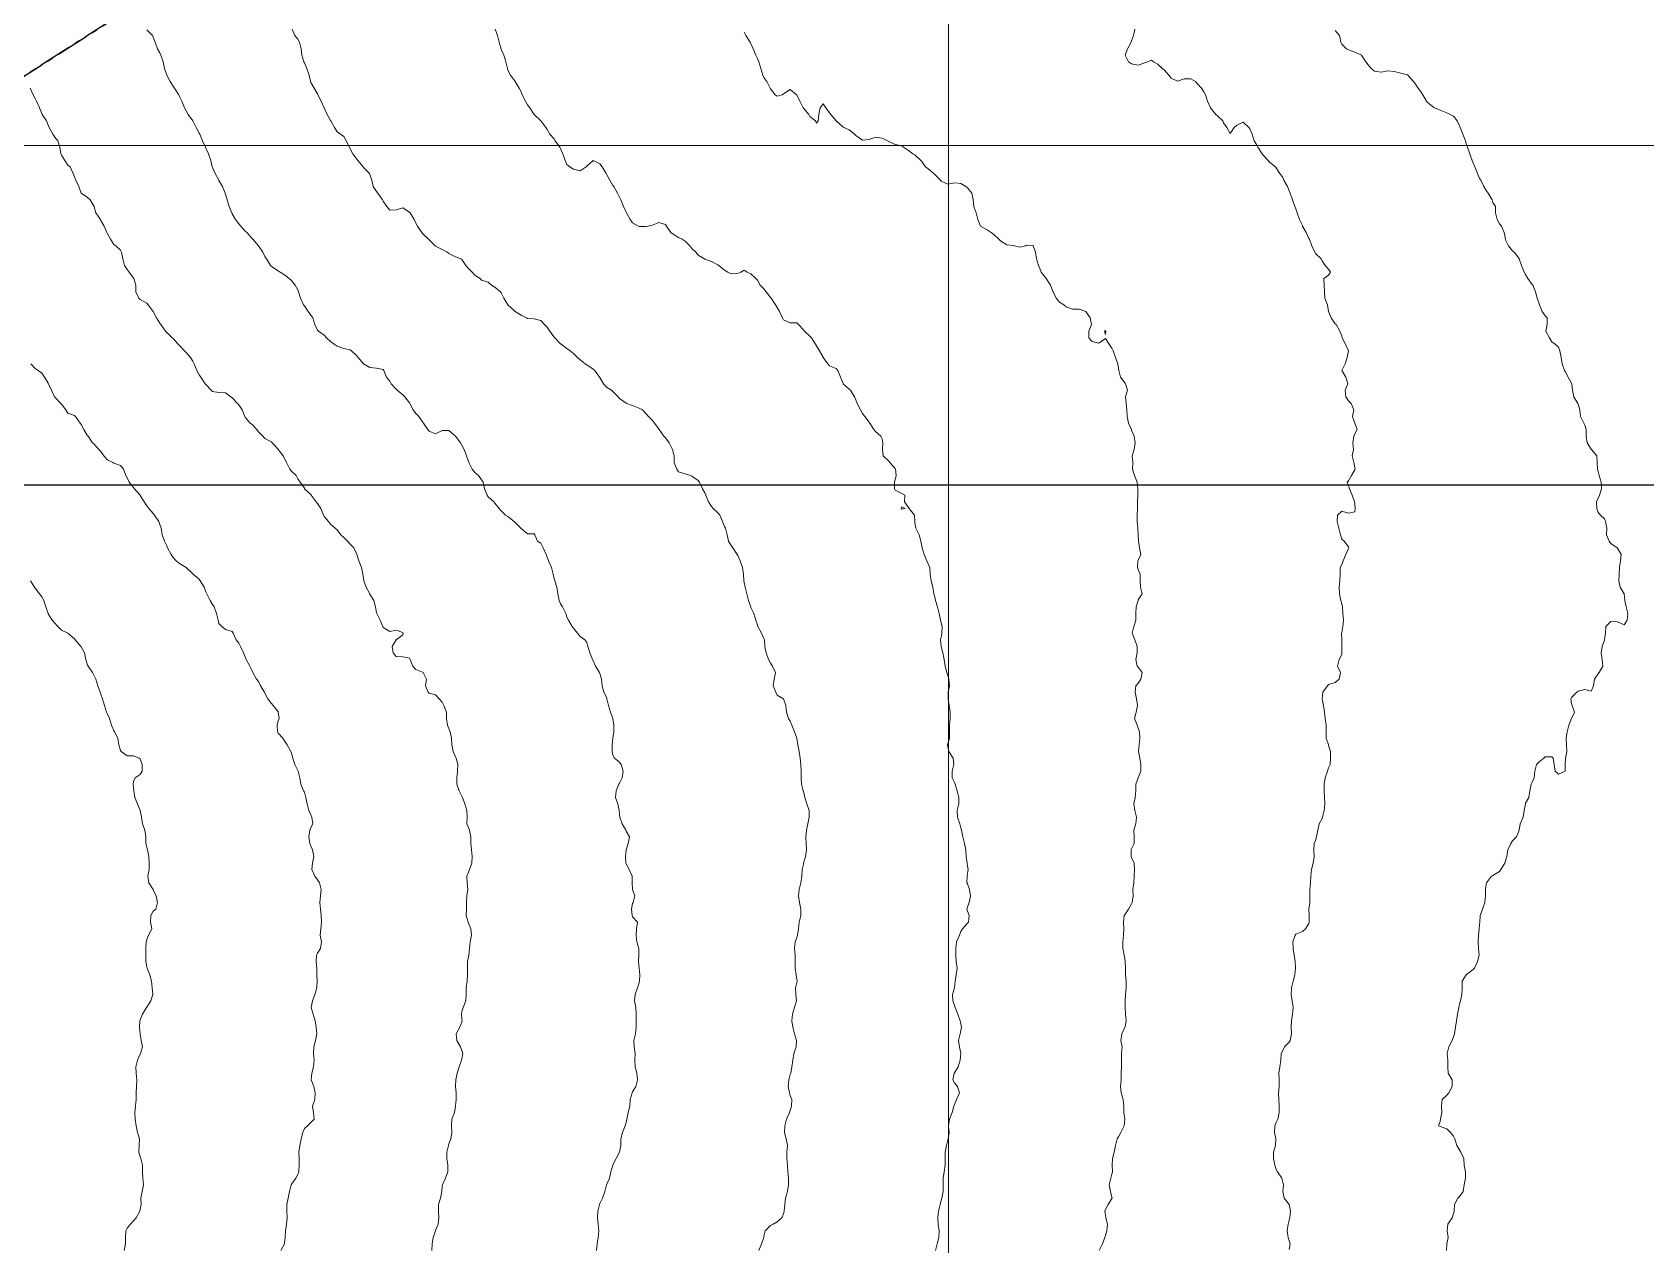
# Model space of a CAD drawing. Header units: centimetres. Extents: x 0 to 642158, y -847 to 649707.
# Drawn here: x 616897 to 617019.9, y 621403.7 to 621496 of the extents above; entities that cross this region are included whole.
import ezdxf

# ---------------------------------------------------------------- set-up
doc = ezdxf.new("R2010")
doc.units = ezdxf.units.CM
doc.header["$MEASUREMENT"] = 0
doc.linetypes.add('CENTERX2', pattern=[4, 2.5, -0.5, 0.5, -0.5])
doc.layers.add('MEV_grille', color=254, linetype='Continuous', lineweight=9)
doc.layers.add('WAL_topographie 0.5', color=253, linetype='Continuous', lineweight=20)
doc.layers.add('SPW_parcellaire cadastral', color=7, linetype='CENTERX2', lineweight=25, true_color=0xff0542)
picture_1 = doc.add_image_def('image2.png', size_in_pixel=(6614, 11023))

# ---------------------------------------------------------------- blocks, each defined once
blk = doc.blocks.new('*U114')
at = {"layer": 'MEV_grille', "transparency": 33554687}
blk.add_lwpolyline([(-1338.46, 0), (1338.46, 0)], dxfattribs=at)
blk = doc.blocks.new('*U115')
at = {"layer": 'MEV_grille', "color": 0, "linetype": 'ByBlock', "lineweight": -2, "transparency": 16777216}
blk.add_blockref('*U114', (0, -900), dxfattribs=at)
blk = doc.blocks.new('*U112')
at = {"layer": 'MEV_grille', "transparency": 33554687}
blk.add_lwpolyline([(0, 1825.48), (0, -1825.48)], dxfattribs=at)
blk = doc.blocks.new('*U113')
at = {"layer": 'MEV_grille', "color": 0, "linetype": 'ByBlock', "lineweight": -2, "transparency": 16777216}
blk.add_blockref('*U112', (1600, 0), dxfattribs=at)

msp = doc.modelspace()

# ---------------------------------------------------------------- linework, layer by layer
at = {"layer": 'SPW_parcellaire cadastral'}
for points in [[(616858.61, 621468.45), (616835.42, 621553.08), (616854.69, 621564.33), (616903.19, 621497), (616858.61, 621468.45)], [(616858.61, 621468.45), (616903.19, 621497), (616854.69, 621564.33)]]:
    msp.add_lwpolyline(points, dxfattribs=at)
at = {"layer": 'WAL_topographie 0.5'}
for points in [[(616905.75, 621496.19), (616906.2, 621495.75), (616906.25, 621495.64), (616906.39, 621495.25), (616906.56, 621494.75), (616906.75, 621494.44), (616906.83, 621494.25), (616907, 621493.75), (616907.11, 621493.25), (616907.25, 621492.81), (616907.27, 621492.75), (616907.54, 621492.25), (616907.75, 621491.91), (616907.86, 621491.75), (616908.19, 621491.25), (616908.25, 621491.12), (616908.41, 621490.75), (616908.62, 621490.25), (616908.75, 621490.03), (616908.9, 621489.75), (616909.25, 621489.25), (616909.25, 621489.25), (616909.52, 621488.75), (616909.75, 621488.31), (616909.78, 621488.25), (616910, 621487.75), (616910.22, 621487.25), (616910.25, 621487.18), (616910.46, 621486.75), (616910.62, 621486.25), (616910.74, 621485.75), (616910.75, 621485.72), (616910.95, 621485.25), (616911.24, 621484.75), (616911.25, 621484.73), (616911.51, 621484.25), (616911.73, 621483.75), (616911.75, 621483.69), (616911.88, 621483.25), (616912.02, 621482.75), (616912.22, 621482.25), (616912.25, 621482.19), (616912.5, 621481.75), (616912.75, 621481.42), (616912.91, 621481.25), (616913.25, 621480.85), (616913.37, 621480.75), (616913.75, 621480.32), (616913.82, 621480.25), (616914.25, 621479.75), (616914.25, 621479.75), (616914.59, 621479.25), (616914.75, 621478.93), (616914.86, 621478.75), (616915.17, 621478.25), (616915.25, 621478.18), (616915.75, 621477.85), (616915.91, 621477.75), (616916.25, 621477.53), (616916.6, 621477.25), (616916.75, 621477.12), (616917.04, 621476.75), (616917.25, 621476.4), (616917.31, 621476.25), (616917.47, 621475.75), (616917.69, 621475.25), (616917.75, 621475.17), (616918.05, 621474.75), (616918.25, 621474.47), (616918.39, 621474.25), (616918.55, 621473.75), (616918.75, 621473.32), (616918.83, 621473.25), (616919.25, 621472.94), (616919.43, 621472.75), (616919.75, 621472.47), (616920.02, 621472.25), (616920.25, 621472.1), (616920.75, 621471.92), (616921.25, 621471.83), (616921.35, 621471.75), (616921.75, 621471.37), (616921.84, 621471.25), (616922.25, 621470.75), (616922.25, 621470.75), (616922.75, 621470.47), (616923.25, 621470.42), (616923.75, 621470.32), (616923.81, 621470.25), (616924.01, 621469.75), (616924.25, 621469.44), (616924.36, 621469.25), (616924.75, 621468.83), (616924.83, 621468.75), (616925.25, 621468.41), (616925.4, 621468.25), (616925.75, 621467.79), (616925.78, 621467.75), (616926.05, 621467.25), (616926.25, 621466.98), (616926.46, 621466.75), (616926.75, 621466.34), (616926.83, 621466.25), (616927.16, 621465.75), (616927.25, 621465.64), (616927.75, 621465.44), (616928.25, 621465.69), (616928.75, 621465.69), (616929.25, 621465.25), (616929.25, 621465.25), (616929.63, 621464.75), (616929.75, 621464.58), (616929.93, 621464.25), (616930.11, 621463.75), (616930.25, 621463.33), (616930.28, 621463.25), (616930.52, 621462.75), (616930.75, 621462.45), (616931, 621462.25), (616931.25, 621461.94), (616931.36, 621461.75), (616931.47, 621461.25), (616931.68, 621460.75), (616931.75, 621460.63), (616932.17, 621460.25), (616932.25, 621460.14), (616932.58, 621459.75), (616932.75, 621459.58), (616933.08, 621459.25), (616933.25, 621459.13), (616933.73, 621458.75), (616933.75, 621458.73), (616934.23, 621458.25), (616934.25, 621458.22), (616934.75, 621457.81), (616935.25, 621457.82), (616935.3, 621457.75), (616935.5, 621457.25), (616935.75, 621457.1), (616935.93, 621456.75), (616936.16, 621456.25), (616936.25, 621456.03), (616936.35, 621455.75), (616936.57, 621455.25), (616936.7, 621454.75), (616936.75, 621454.5), (616936.83, 621454.25), (616936.99, 621453.75), (616937.06, 621453.25), (616937.16, 621452.75), (616937.25, 621452.49), (616937.4, 621452.25), (616937.66, 621451.75), (616937.75, 621451.48), (616937.86, 621451.25), (616938.15, 621450.75), (616938.25, 621450.64), (616938.56, 621450.25), (616938.75, 621450), (616939.11, 621449.75), (616939.25, 621449.55), (616939.35, 621449.25), (616939.48, 621448.75), (616939.69, 621448.25), (616939.75, 621448.16), (616939.93, 621447.75), (616940.23, 621447.25), (616940.25, 621447.19), (616940.39, 621446.75), (616940.42, 621446.25), (616940.55, 621445.75), (616940.75, 621445.37), (616940.79, 621445.25), (616940.9, 621444.75), (616941.07, 621444.25), (616941.25, 621443.75), (616941.25, 621443.75), (616941.31, 621443.25), (616941.32, 621442.75), (616941.25, 621442.25), (616941.25, 621442.25), (616941.18, 621441.75), (616941.19, 621441.25), (616941.25, 621440.97), (616941.37, 621440.75), (616941.75, 621440.44), (616941.88, 621440.25), (616942.03, 621439.75), (616941.95, 621439.25), (616941.75, 621438.84), (616941.7, 621438.75), (616941.49, 621438.25), (616941.44, 621437.75), (616941.63, 621437.25), (616941.72, 621436.75), (616941.75, 621436.45), (616941.78, 621436.25), (616941.95, 621435.75), (616942.22, 621435.25), (616942.25, 621435.19), (616942.51, 621434.75), (616942.41, 621434.25), (616942.25, 621433.75), (616942.25, 621433.75), (616942.21, 621433.25), (616942.24, 621432.75), (616942.25, 621432.7), (616942.49, 621432.25), (616942.72, 621431.75), (616942.72, 621431.25), (616942.75, 621430.75), (616942.75, 621430.75), (616942.92, 621430.25), (616942.8, 621429.75), (616942.75, 621429.67), (616942.67, 621429.25), (616942.71, 621428.75), (616942.75, 621428.66), (616943.12, 621428.25), (616943.05, 621427.75), (616943.01, 621427.25), (616943.07, 621426.75), (616943.22, 621426.25), (616943.22, 621425.75), (616943.19, 621425.25), (616943.25, 621424.75), (616943.25, 621424.75), (616943.29, 621424.25), (616943.27, 621423.75), (616943.25, 621423.67), (616943.13, 621423.25), (616942.93, 621422.75), (616942.89, 621422.25), (616942.99, 621421.75), (616943.03, 621421.25), (616943.01, 621420.75), (616943.01, 621420.25), (616942.96, 621419.75), (616942.84, 621419.25), (616942.86, 621418.75), (616942.93, 621418.25), (616942.91, 621417.75), (616942.93, 621417.25), (616943.07, 621416.75), (616943.13, 621416.25), (616942.99, 621415.75), (616942.75, 621415.33), (616942.71, 621415.25), (616942.57, 621414.75), (616942.54, 621414.25), (616942.42, 621413.75), (616942.3, 621413.25), (616942.25, 621413), (616942.19, 621412.75), (616941.98, 621412.25), (616941.86, 621411.75), (616941.84, 621411.25), (616941.75, 621410.75), (616941.75, 621410.75), (616941.5, 621410.25), (616941.25, 621409.78), (616941.23, 621409.75), (616941.08, 621409.25), (616940.99, 621408.75), (616940.75, 621408.25), (616940.75, 621408.25), (616940.63, 621407.75), (616940.46, 621407.25), (616940.25, 621406.83), (616940.22, 621406.75), (616940.09, 621406.25), (616940.07, 621405.75), (616940.12, 621405.25), (616940.17, 621404.75), (616940.12, 621404.25), (616940.06, 621403.75), (616940, 621403.25)], [(616916.83, 621496.25), (616917.02, 621495.75), (616917.25, 621495.49), (616917.38, 621495.25), (616917.5, 621494.75), (616917.55, 621494.25), (616917.7, 621493.75), (616917.75, 621493.68), (616917.95, 621493.25), (616918.11, 621492.75), (616918.22, 621492.25), (616918.25, 621492.19), (616918.51, 621491.75), (616918.75, 621491.31), (616918.79, 621491.25), (616919.04, 621490.75), (616919.25, 621490.25), (616919.25, 621490.25), (616919.49, 621489.75), (616919.75, 621489.28), (616919.77, 621489.25), (616920.04, 621488.75), (616920.25, 621488.43), (616920.5, 621488.25), (616920.75, 621488.07), (616920.94, 621487.75), (616921.19, 621487.25), (616921.25, 621487.13), (616921.44, 621486.75), (616921.75, 621486.34), (616921.83, 621486.25), (616922.22, 621485.75), (616922.25, 621485.72), (616922.72, 621485.25), (616922.75, 621485.18), (616922.9, 621484.75), (616922.99, 621484.25), (616923.25, 621483.88), (616923.35, 621483.75), (616923.7, 621483.25), (616923.75, 621483.15), (616924.02, 621482.75), (616924.25, 621482.47), (616924.75, 621482.48), (616925.25, 621482.64), (616925.75, 621482.32), (616925.8, 621482.25), (616926.11, 621481.75), (616926.25, 621481.47), (616926.37, 621481.25), (616926.69, 621480.75), (616926.75, 621480.69), (616927.2, 621480.25), (616927.25, 621480.19), (616927.71, 621479.75), (616927.75, 621479.72), (616928.25, 621479.47), (616928.62, 621479.25), (616928.75, 621479.16), (616929.25, 621478.91), (616929.67, 621478.75), (616929.75, 621478.71), (616930.06, 621478.25), (616930.25, 621478.02), (616930.52, 621477.75), (616930.75, 621477.48), (616931.14, 621477.25), (616931.25, 621477.14), (616931.75, 621476.97), (616931.99, 621476.75), (616932.25, 621476.61), (616932.69, 621476.25), (616932.75, 621476.17), (616932.95, 621475.75), (616933.25, 621475.25), (616933.25, 621475.25), (616933.75, 621474.79), (616933.81, 621474.75), (616934.25, 621474.46), (616934.67, 621474.25), (616934.75, 621474.2), (616935.25, 621474.18), (616935.75, 621474.05), (616936.05, 621473.75), (616936.25, 621473.54), (616936.45, 621473.25), (616936.75, 621472.82), (616936.82, 621472.75), (616937.25, 621472.28), (616937.3, 621472.25), (616937.75, 621471.92), (616937.99, 621471.75), (616938.25, 621471.55), (616938.54, 621471.25), (616938.75, 621471.07), (616939.14, 621470.75), (616939.25, 621470.68), (616939.75, 621470.36), (616939.86, 621470.25), (616940.23, 621469.75), (616940.25, 621469.71), (616940.52, 621469.25), (616940.75, 621468.99), (616941.14, 621468.75), (616941.25, 621468.66), (616941.66, 621468.25), (616941.75, 621468.12), (616942.25, 621467.77), (616942.3, 621467.75), (616942.75, 621467.59), (616943.25, 621467.39), (616943.49, 621467.25), (616943.75, 621466.98), (616943.96, 621466.75), (616944.25, 621466.45), (616944.41, 621466.25), (616944.75, 621465.8), (616944.78, 621465.75), (616945.13, 621465.25), (616945.25, 621465.13), (616945.53, 621464.75), (616945.75, 621464.3), (616945.78, 621464.25), (616945.91, 621463.75), (616945.91, 621463.25), (616946.11, 621462.75), (616946.25, 621462.55), (616946.75, 621462.38), (616947.15, 621462.25), (616947.25, 621462.22), (616947.75, 621461.88), (616947.84, 621461.75), (616948.08, 621461.25), (616948.25, 621460.95), (616948.33, 621460.75), (616948.53, 621460.25), (616948.75, 621459.9), (616948.87, 621459.75), (616949.25, 621459.41), (616949.38, 621459.25), (616949.6, 621458.75), (616949.75, 621458.38), (616949.81, 621458.25), (616949.94, 621457.75), (616950.04, 621457.25), (616950.25, 621456.92), (616950.38, 621456.75), (616950.71, 621456.25), (616950.75, 621456.17), (616950.93, 621455.75), (616951.11, 621455.25), (616951.19, 621454.75), (616951.22, 621454.25), (616951.25, 621454.11), (616951.31, 621453.75), (616951.44, 621453.25), (616951.56, 621452.75), (616951.74, 621452.25), (616951.75, 621452.21), (616951.97, 621451.75), (616952.14, 621451.25), (616952.25, 621450.88), (616952.28, 621450.75), (616952.57, 621450.25), (616952.75, 621449.86), (616952.79, 621449.75), (616952.81, 621449.25), (616952.92, 621448.75), (616953.1, 621448.25), (616953.25, 621447.97), (616953.39, 621447.75), (616953.64, 621447.25), (616953.52, 621446.75), (616953.44, 621446.25), (616953.65, 621445.75), (616953.75, 621445.54), (616954.25, 621445.25), (616954.25, 621445.25), (616954.41, 621444.75), (616954.47, 621444.25), (616954.62, 621443.75), (616954.75, 621443.56), (616954.88, 621443.25), (616955.08, 621442.75), (616955.25, 621442.25), (616955.25, 621442.25), (616955.34, 621441.75), (616955.42, 621441.25), (616955.5, 621440.75), (616955.55, 621440.25), (616955.58, 621439.75), (616955.59, 621439.25), (616955.62, 621438.75), (616955.74, 621438.25), (616955.75, 621438.22), (616955.87, 621437.75), (616956.02, 621437.25), (616956.19, 621436.75), (616956.19, 621436.25), (616956.1, 621435.75), (616956, 621435.25), (616955.95, 621434.75), (616955.97, 621434.25), (616955.99, 621433.75), (616955.91, 621433.25), (616955.77, 621432.75), (616955.75, 621432.67), (616955.67, 621432.25), (616955.63, 621431.75), (616955.56, 621431.25), (616955.43, 621430.75), (616955.39, 621430.25), (616955.46, 621429.75), (616955.56, 621429.25), (616955.55, 621428.75), (616955.43, 621428.25), (616955.39, 621427.75), (616955.31, 621427.25), (616955.25, 621427.09), (616955.12, 621426.75), (616955.07, 621426.25), (616955.12, 621425.75), (616955.12, 621425.25), (616955.12, 621424.75), (616955.21, 621424.25), (616955.25, 621423.92), (616955.27, 621423.75), (616955.25, 621423.66), (616955.16, 621423.25), (616955.17, 621422.75), (616955.23, 621422.25), (616955.08, 621421.75), (616954.92, 621421.25), (616954.88, 621420.75), (616954.95, 621420.25), (616955.07, 621419.75), (616955.23, 621419.25), (616955.19, 621418.75), (616955.03, 621418.25), (616954.95, 621417.75), (616954.87, 621417.25), (616954.79, 621416.75), (616954.75, 621416.66), (616954.65, 621416.25), (616954.59, 621415.75), (616954.7, 621415.25), (616954.75, 621415.06), (616954.86, 621414.75), (616954.85, 621414.25), (616954.75, 621413.92), (616954.69, 621413.75), (616954.46, 621413.25), (616954.35, 621412.75), (616954.32, 621412.25), (616954.44, 621411.75), (616954.53, 621411.25), (616954.5, 621410.75), (616954.49, 621410.25), (616954.53, 621409.75), (616954.58, 621409.25), (616954.61, 621408.75), (616954.62, 621408.25), (616954.54, 621407.75), (616954.39, 621407.25), (616954.33, 621406.75), (616954.28, 621406.25), (616954.25, 621406.04), (616954.12, 621405.75), (616953.75, 621405.43), (616953.45, 621405.25), (616953.25, 621405.16), (616952.84, 621404.75), (616952.75, 621404.35), (616952.74, 621404.25), (616952.56, 621403.75), (616952.36, 621403.25)], [(616932.29, 621496.25), (616932.47, 621495.75), (616932.58, 621495.25), (616932.73, 621494.75), (616932.75, 621494.7), (616932.95, 621494.25), (616933.09, 621493.75), (616933.21, 621493.25), (616933.25, 621493.12), (616933.46, 621492.75), (616933.75, 621492.33), (616933.8, 621492.25), (616934.11, 621491.75), (616934.25, 621491.46), (616934.33, 621491.25), (616934.58, 621490.75), (616934.75, 621490.49), (616934.93, 621490.25), (616935.25, 621489.75), (616935.25, 621489.75), (616935.75, 621489.25), (616935.75, 621489.25), (616936.14, 621488.75), (616936.25, 621488.6), (616936.45, 621488.25), (616936.75, 621487.91), (616936.85, 621487.75), (616937.21, 621487.25), (616937.25, 621487.16), (616937.43, 621486.75), (616937.61, 621486.25), (616937.75, 621485.94), (616937.98, 621485.75), (616938.25, 621485.58), (616938.75, 621485.45), (616939.2, 621485.75), (616939.25, 621485.82), (616939.75, 621486.23), (616940.25, 621485.99), (616940.42, 621485.75), (616940.73, 621485.25), (616940.75, 621485.21), (616941.01, 621484.75), (616941.25, 621484.35), (616941.32, 621484.25), (616941.59, 621483.75), (616941.75, 621483.44), (616941.84, 621483.25), (616942.05, 621482.75), (616942.25, 621482.3), (616942.28, 621482.25), (616942.56, 621481.75), (616942.75, 621481.49), (616943.2, 621481.25), (616943.25, 621481.22), (616943.75, 621481.21), (616943.92, 621481.25), (616944.25, 621481.33), (616944.75, 621481.52), (616945.25, 621481.36), (616945.32, 621481.25), (616945.66, 621480.75), (616945.75, 621480.68), (616946.25, 621480.37), (616946.53, 621480.25), (616946.75, 621480.1), (616947.1, 621479.75), (616947.25, 621479.55), (616947.57, 621479.25), (616947.75, 621479.04), (616948.21, 621478.75), (616948.25, 621478.73), (616948.75, 621478.56), (616949.25, 621478.31), (616949.32, 621478.25), (616949.75, 621477.9), (616950.01, 621477.75), (616950.25, 621477.62), (616950.75, 621477.63), (616951, 621477.75), (616951.25, 621477.88), (616951.46, 621477.75), (616951.75, 621477.62), (616952.13, 621477.25), (616952.25, 621477.12), (616952.47, 621476.75), (616952.75, 621476.46), (616952.93, 621476.25), (616953.25, 621475.82), (616953.3, 621475.75), (616953.64, 621475.25), (616953.75, 621475.06), (616953.93, 621474.75), (616954.17, 621474.25), (616954.25, 621474.11), (616954.75, 621473.89), (616955.25, 621473.88), (616955.38, 621473.75), (616955.75, 621473.36), (616955.84, 621473.25), (616956.25, 621472.86), (616956.38, 621472.75), (616956.68, 621472.25), (616956.75, 621472.13), (616956.97, 621471.75), (616957.25, 621471.28), (616957.27, 621471.25), (616957.62, 621470.75), (616957.75, 621470.62), (616958.25, 621470.4), (616958.38, 621470.25), (616958.57, 621469.75), (616958.75, 621469.33), (616958.78, 621469.25), (616959.25, 621468.84), (616959.35, 621468.75), (616959.64, 621468.25), (616959.75, 621468.02), (616959.85, 621467.75), (616960.11, 621467.25), (616960.25, 621466.99), (616960.44, 621466.75), (616960.75, 621466.31), (616960.81, 621466.25), (616961.12, 621465.75), (616961.25, 621465.6), (616961.66, 621465.25), (616961.75, 621465.04), (616961.81, 621464.75), (616961.77, 621464.25), (616961.84, 621463.75), (616962.25, 621463.34), (616962.34, 621463.25), (616962.75, 621462.78), (616962.77, 621462.75), (616962.83, 621462.25), (616962.75, 621461.94), (616962.68, 621461.75), (616962.69, 621461.25), (616962.75, 621461.15), (616963.25, 621460.89), (616963.47, 621460.75), (616963.44, 621460.25), (616963.75, 621459.83), (616963.8, 621459.75), (616964.21, 621459.25), (616964.23, 621458.75), (616964.25, 621458.65), (616964.32, 621458.25), (616964.57, 621457.75), (616964.7, 621457.25), (616964.75, 621457), (616964.8, 621456.75), (616964.94, 621456.25), (616965.15, 621455.75), (616965.25, 621455.53), (616965.37, 621455.25), (616965.4, 621454.75), (616965.47, 621454.25), (616965.62, 621453.75), (616965.69, 621453.25), (616965.75, 621453), (616965.8, 621452.75), (616965.97, 621452.25), (616966.08, 621451.75), (616966.19, 621451.25), (616966.25, 621451.04), (616966.32, 621450.75), (616966.3, 621450.25), (616966.25, 621449.96), (616966.19, 621449.75), (616966.25, 621449.25), (616966.25, 621449.25), (616966.38, 621448.75), (616966.46, 621448.25), (616966.54, 621447.75), (616966.68, 621447.25), (616966.75, 621447.04), (616966.82, 621446.75), (616966.87, 621446.25), (616966.78, 621445.75), (616966.78, 621445.25), (616966.85, 621444.75), (616966.92, 621444.25), (616966.94, 621443.75), (616966.87, 621443.25), (616966.89, 621442.75), (616966.88, 621442.25), (616966.75, 621441.84), (616966.72, 621441.75), (616966.75, 621441.62), (616966.83, 621441.25), (616967.15, 621440.75), (616967.22, 621440.25), (616967.08, 621439.75), (616967.09, 621439.25), (616967.25, 621438.89), (616967.3, 621438.75), (616967.47, 621438.25), (616967.6, 621437.75), (616967.59, 621437.25), (616967.47, 621436.75), (616967.48, 621436.25), (616967.67, 621435.75), (616967.75, 621435.44), (616967.8, 621435.25), (616967.89, 621434.75), (616968.03, 621434.25), (616968.11, 621433.75), (616968.14, 621433.25), (616968.22, 621432.75), (616968.25, 621432.55), (616968.31, 621432.25), (616968.25, 621431.95), (616968.22, 621431.75), (616968.21, 621431.25), (616968.25, 621431.16), (616968.4, 621430.75), (616968.49, 621430.25), (616968.37, 621429.75), (616968.25, 621429.42), (616968.2, 621429.25), (616968.25, 621429.08), (616968.38, 621428.75), (616968.33, 621428.25), (616968.25, 621428.18), (616967.88, 621427.75), (616967.75, 621427.53), (616967.64, 621427.25), (616967.41, 621426.75), (616967.37, 621426.25), (616967.37, 621425.75), (616967.39, 621425.25), (616967.45, 621424.75), (616967.38, 621424.25), (616967.3, 621423.75), (616967.25, 621423.25), (616967.25, 621423.25), (616967.1, 621422.75), (616967.12, 621422.25), (616967.25, 621421.9), (616967.31, 621421.75), (616967.52, 621421.25), (616967.7, 621420.75), (616967.75, 621420.5), (616967.79, 621420.25), (616967.75, 621420), (616967.68, 621419.75), (616967.56, 621419.25), (616967.65, 621418.75), (616967.73, 621418.25), (616967.68, 621417.75), (616967.53, 621417.25), (616967.25, 621416.78), (616967.23, 621416.75), (616967.13, 621416.25), (616967.25, 621416.03), (616967.49, 621415.75), (616967.63, 621415.25), (616967.4, 621414.75), (616967.25, 621414.36), (616967.22, 621414.25), (616967.09, 621413.75), (616966.87, 621413.25), (616966.8, 621412.75), (616966.85, 621412.25), (616966.77, 621411.75), (616966.75, 621411.65), (616966.64, 621411.25), (616966.56, 621410.75), (616966.56, 621410.25), (616966.55, 621409.75), (616966.48, 621409.25), (616966.39, 621408.75), (616966.39, 621408.25), (616966.39, 621407.75), (616966.3, 621407.25), (616966.25, 621407.08), (616966.17, 621406.75), (616966.05, 621406.25), (616965.99, 621405.75), (616966.02, 621405.25), (616966.1, 621404.75), (616966.07, 621404.25), (616965.94, 621403.75), (616965.82, 621403.25)], [(616951.25, 621496.01), (616951.38, 621495.75), (616951.69, 621495.25), (616951.75, 621495.16), (616951.93, 621494.75), (616952.14, 621494.25), (616952.25, 621494), (616952.36, 621493.75), (616952.5, 621493.25), (616952.66, 621492.75), (616952.75, 621492.55), (616952.97, 621492.25), (616953.23, 621491.75), (616953.25, 621491.7), (616953.61, 621491.25), (616953.75, 621491.13), (616954.14, 621491.25), (616954.25, 621491.31), (616954.75, 621491.64), (616955.22, 621491.25), (616955.25, 621491.23), (616955.49, 621490.75), (616955.73, 621490.25), (616955.75, 621490.22), (616956.17, 621489.75), (616956.25, 621489.59), (616956.67, 621489.25), (616956.75, 621489.08), (616956.89, 621489.25), (616956.92, 621489.75), (616957.04, 621490.25), (616957.25, 621490.56), (616957.46, 621490.25), (616957.75, 621489.86), (616957.83, 621489.75), (616958.25, 621489.25), (616958.25, 621489.25), (616958.75, 621488.8), (616958.83, 621488.75), (616959.25, 621488.57), (616959.65, 621488.25), (616959.75, 621488.15), (616960.25, 621487.78), (616960.75, 621487.83), (616961.25, 621488.01), (616961.75, 621487.94), (616962.17, 621487.75), (616962.25, 621487.7), (616962.75, 621487.47), (616963.25, 621487.36), (616963.37, 621487.25), (616963.75, 621487), (616964.09, 621486.75), (616964.25, 621486.66), (616964.69, 621486.25), (616964.75, 621486.18), (616965.06, 621485.75), (616965.25, 621485.61), (616965.68, 621485.25), (616965.75, 621485.18), (616966.19, 621484.75), (616966.25, 621484.67), (616966.75, 621484.45), (616967.25, 621484.54), (616967.75, 621484.48), (616968.13, 621484.25), (616968.25, 621484.17), (616968.57, 621483.75), (616968.68, 621483.25), (616968.74, 621482.75), (616968.75, 621482.67), (616968.9, 621482.25), (616969.03, 621481.75), (616969.25, 621481.25), (616969.25, 621481.25), (616969.75, 621480.95), (616970.05, 621480.75), (616970.25, 621480.6), (616970.64, 621480.25), (616970.75, 621480.12), (616971.25, 621479.82), (616971.75, 621479.78), (616971.83, 621479.75), (616972.25, 621479.65), (616972.67, 621479.75), (616972.75, 621479.79), (616973.25, 621479.77), (616973.26, 621479.75), (616973.43, 621479.25), (616973.51, 621478.75), (616973.65, 621478.25), (616973.75, 621478.03), (616973.87, 621477.75), (616974.25, 621477.25), (616974.25, 621477.25), (616974.58, 621476.75), (616974.75, 621476.28), (616974.76, 621476.25), (616975.01, 621475.75), (616975.25, 621475.45), (616975.58, 621475.25), (616975.75, 621475.11), (616976.25, 621474.92), (616976.75, 621474.93), (616977.25, 621474.75), (616977.25, 621474.75), (616977.6, 621474.25), (616977.7, 621473.75), (616977.5, 621473.25), (616977.48, 621472.75), (616977.75, 621472.46), (616978.25, 621472.34), (616978.75, 621472.7), (616979.03, 621472.25), (616979.25, 621471.96), (616979.33, 621471.75), (616979.52, 621471.25), (616979.7, 621470.75), (616979.75, 621470.42), (616979.77, 621470.25), (616979.89, 621469.75), (616980.25, 621469.28), (616980.28, 621469.25), (616980.44, 621468.75), (616980.28, 621468.25), (616980.32, 621467.75), (616980.38, 621467.25), (616980.42, 621466.75), (616980.52, 621466.25), (616980.73, 621465.75), (616980.75, 621465.7), (616980.93, 621465.25), (616981.02, 621464.75), (616980.93, 621464.25), (616980.78, 621463.75), (616980.83, 621463.25), (616980.82, 621462.75), (616980.96, 621462.25), (616981.16, 621461.75), (616981.22, 621461.25), (616981.22, 621460.75), (616981.2, 621460.25), (616981.2, 621459.75), (616981.17, 621459.25), (616981.16, 621458.75), (616981.22, 621458.25), (616981.25, 621457.75), (616981.25, 621457.75), (616981.27, 621457.25), (616981.35, 621456.75), (616981.46, 621456.25), (616981.25, 621455.8), (616981.23, 621455.75), (616981.2, 621455.25), (616981.25, 621455.11), (616981.39, 621454.75), (616981.39, 621454.25), (616981.43, 621453.75), (616981.54, 621453.25), (616981.25, 621452.79), (616981.24, 621452.75), (616981.09, 621452.25), (616981.08, 621451.75), (616981.08, 621451.25), (616980.92, 621450.75), (616980.8, 621450.25), (616980.98, 621449.75), (616981.16, 621449.25), (616981.16, 621448.75), (616981.06, 621448.25), (616981.16, 621447.75), (616981.25, 621447.67), (616981.55, 621447.25), (616981.44, 621446.75), (616981.25, 621446.46), (616981.08, 621446.25), (616981.01, 621445.75), (616981.12, 621445.25), (616981.19, 621444.75), (616981.09, 621444.25), (616980.96, 621443.75), (616981.17, 621443.25), (616981.25, 621443.03), (616981.35, 621442.75), (616981.37, 621442.25), (616981.32, 621441.75), (616981.27, 621441.25), (616981.36, 621440.75), (616981.46, 621440.25), (616981.44, 621439.75), (616981.25, 621439.25), (616981.25, 621439.25), (616981.08, 621438.75), (616981.06, 621438.25), (616981.01, 621437.75), (616980.92, 621437.25), (616980.99, 621436.75), (616981.11, 621436.25), (616981.08, 621435.75), (616980.92, 621435.25), (616980.93, 621434.75), (616980.93, 621434.25), (616980.75, 621433.84), (616980.7, 621433.75), (616980.72, 621433.25), (616980.75, 621433.18), (616980.93, 621432.75), (616980.97, 621432.25), (616980.95, 621431.75), (616980.91, 621431.25), (616980.84, 621430.75), (616980.86, 621430.25), (616980.8, 621429.75), (616980.75, 621429.64), (616980.51, 621429.25), (616980.25, 621428.87), (616980.19, 621428.75), (616980.12, 621428.25), (616980.16, 621427.75), (616980.14, 621427.25), (616980.07, 621426.75), (616980.07, 621426.25), (616980.17, 621425.75), (616980.25, 621425.3), (616980.26, 621425.25), (616980.28, 621424.75), (616980.28, 621424.25), (616980.33, 621423.75), (616980.34, 621423.25), (616980.28, 621422.75), (616980.25, 621422.25), (616980.25, 621421.75), (616980.27, 621421.25), (616980.32, 621420.75), (616980.25, 621420.32), (616980.24, 621420.25), (616980.01, 621419.75), (616979.92, 621419.25), (616980.03, 621418.75), (616979.98, 621418.25), (616979.97, 621417.75), (616979.98, 621417.25), (616979.96, 621416.75), (616979.95, 621416.25), (616979.89, 621415.75), (616979.94, 621415.25), (616980.1, 621414.75), (616980.16, 621414.25), (616980.16, 621413.75), (616980.23, 621413.25), (616980.19, 621412.75), (616979.93, 621412.25), (616979.75, 621411.92), (616979.64, 621411.75), (616979.51, 621411.25), (616979.42, 621410.75), (616979.3, 621410.25), (616979.26, 621409.75), (616979.28, 621409.25), (616979.25, 621409.06), (616979.17, 621408.75), (616979.04, 621408.25), (616979.13, 621407.75), (616979.25, 621407.31), (616979.26, 621407.25), (616979.25, 621407.21), (616978.97, 621406.75), (616978.75, 621406.38), (616978.71, 621406.25), (616978.75, 621405.95), (616978.79, 621405.75), (616978.9, 621405.25), (616978.87, 621404.75), (616978.75, 621404.4), (616978.7, 621404.25), (616978.52, 621403.75), (616978.28, 621403.25)], [(616980.99, 621496.25), (616980.88, 621495.75), (616980.75, 621495.36), (616980.7, 621495.25), (616980.43, 621494.75), (616980.25, 621494.25), (616980.52, 621493.75), (616980.75, 621493.6), (616981.25, 621493.5), (616981.75, 621493.68), (616981.95, 621493.75), (616982.25, 621493.89), (616982.42, 621493.75), (616982.75, 621493.57), (616983.08, 621493.25), (616983.25, 621493.11), (616983.58, 621492.75), (616983.75, 621492.52), (616984.25, 621492.29), (616984.75, 621492.45), (616985.25, 621492.46), (616985.6, 621492.25), (616985.75, 621492.11), (616986.06, 621491.75), (616986.25, 621491.46), (616986.37, 621491.25), (616986.53, 621490.75), (616986.75, 621490.25), (616986.75, 621490.25), (616987.17, 621489.75), (616987.25, 621489.66), (616987.69, 621489.25), (616987.75, 621489.12), (616988, 621488.75), (616988.25, 621488.3), (616988.55, 621488.75), (616988.75, 621488.93), (616989.25, 621489.15), (616989.67, 621488.75), (616989.75, 621488.64), (616989.92, 621488.25), (616990.08, 621487.75), (616990.25, 621487.47), (616990.36, 621487.25), (616990.68, 621486.75), (616990.75, 621486.67), (616991.15, 621486.25), (616991.25, 621486.11), (616991.71, 621485.75), (616991.75, 621485.68), (616992.03, 621485.25), (616992.25, 621484.94), (616992.35, 621484.75), (616992.62, 621484.25), (616992.75, 621483.92), (616992.81, 621483.75), (616992.99, 621483.25), (616993.18, 621482.75), (616993.25, 621482.56), (616993.35, 621482.25), (616993.53, 621481.75), (616993.75, 621481.28), (616993.76, 621481.25), (616994.05, 621480.75), (616994.25, 621480.31), (616994.28, 621480.25), (616994.47, 621479.75), (616994.69, 621479.25), (616994.75, 621479.17), (616995.17, 621478.75), (616995.25, 621478.61), (616995.48, 621478.25), (616995.75, 621477.98), (616995.89, 621477.75), (616995.75, 621477.5), (616995.39, 621477.25), (616995.42, 621476.75), (616995.44, 621476.25), (616995.46, 621475.75), (616995.66, 621475.25), (616995.75, 621474.75), (616995.75, 621474.75), (616995.93, 621474.25), (616996.25, 621473.81), (616996.32, 621473.75), (616996.61, 621473.25), (616996.75, 621472.88), (616996.78, 621472.75), (616997.03, 621472.25), (616997.25, 621471.75), (616997.25, 621471.75), (616997.25, 621471.75), (616997.15, 621471.25), (616997, 621470.75), (616996.75, 621470.25), (616997.07, 621469.75), (616997.21, 621469.25), (616997.02, 621468.75), (616997.05, 621468.25), (616997.25, 621467.95), (616997.47, 621467.75), (616997.66, 621467.25), (616997.57, 621466.75), (616997.75, 621466.25), (616997.75, 621466.25), (616997.92, 621465.75), (616997.75, 621465.44), (616997.66, 621465.25), (616997.58, 621464.75), (616997.65, 621464.25), (616997.53, 621463.75), (616997.66, 621463.25), (616997.75, 621462.88), (616997.77, 621462.75), (616997.75, 621462.7), (616997.5, 621462.25), (616997.25, 621461.84), (616997.17, 621461.75), (616997.25, 621461.5), (616997.33, 621461.25), (616997.54, 621460.75), (616997.72, 621460.25), (616997.75, 621460.12), (616997.78, 621459.75), (616997.75, 621459.5), (616997.25, 621459.39), (616996.75, 621459.54), (616996.43, 621459.25), (616996.39, 621458.75), (616996.53, 621458.25), (616996.66, 621457.75), (616996.75, 621457.42), (616996.92, 621457.25), (616997.25, 621456.82), (616997.28, 621456.75), (616997.25, 621456.69), (616997.07, 621456.25), (616996.85, 621455.75), (616996.75, 621455.47), (616996.63, 621455.25), (616996.62, 621454.75), (616996.6, 621454.25), (616996.55, 621453.75), (616996.57, 621453.25), (616996.68, 621452.75), (616996.75, 621452.5), (616996.8, 621452.25), (616996.83, 621451.75), (616996.87, 621451.25), (616996.83, 621450.75), (616996.75, 621450.31), (616996.73, 621450.25), (616996.75, 621449.75), (616996.75, 621449.75), (616996.75, 621449.25), (616996.76, 621448.75), (616996.75, 621448.62), (616996.56, 621448.25), (616996.43, 621447.75), (616996.65, 621447.25), (616996.54, 621446.75), (616996.25, 621446.51), (616995.75, 621446.35), (616995.67, 621446.25), (616995.3, 621445.75), (616995.25, 621445.25), (616995.37, 621444.75), (616995.43, 621444.25), (616995.48, 621443.75), (616995.56, 621443.25), (616995.55, 621442.75), (616995.56, 621442.25), (616995.74, 621441.75), (616995.75, 621441.7), (616995.89, 621441.25), (616995.89, 621440.75), (616995.86, 621440.25), (616995.75, 621440.01), (616995.67, 621439.75), (616995.49, 621439.25), (616995.4, 621438.75), (616995.4, 621438.25), (616995.44, 621437.75), (616995.45, 621437.25), (616995.41, 621436.75), (616995.29, 621436.25), (616995.25, 621436.14), (616995.04, 621435.75), (616994.92, 621435.25), (616994.83, 621434.75), (616994.75, 621434.47), (616994.66, 621434.25), (616994.61, 621433.75), (616994.65, 621433.25), (616994.56, 621432.75), (616994.45, 621432.25), (616994.4, 621431.75), (616994.36, 621431.25), (616994.31, 621430.75), (616994.33, 621430.25), (616994.31, 621429.75), (616994.25, 621429.25), (616994.26, 621428.75), (616994.27, 621428.25), (616994.25, 621428.16), (616993.99, 621427.75), (616993.75, 621427.55), (616993.25, 621427.33), (616993.2, 621427.25), (616993.03, 621426.75), (616993.05, 621426.25), (616993.13, 621425.75), (616993.2, 621425.25), (616993.22, 621424.75), (616993.17, 621424.25), (616993.04, 621423.75), (616992.91, 621423.25), (616992.89, 621422.75), (616992.96, 621422.25), (616993.04, 621421.75), (616993.01, 621421.25), (616992.91, 621420.75), (616992.9, 621420.25), (616992.93, 621419.75), (616992.81, 621419.25), (616992.75, 621419.12), (616992.38, 621418.75), (616992.25, 621418.47), (616992.14, 621418.25), (616992.11, 621417.75), (616992.03, 621417.25), (616991.95, 621416.75), (616991.99, 621416.25), (616991.99, 621415.75), (616991.94, 621415.25), (616991.95, 621414.75), (616991.99, 621414.25), (616991.99, 621413.75), (616991.88, 621413.25), (616991.75, 621412.99), (616991.66, 621412.75), (616991.62, 621412.25), (616991.72, 621411.75), (616991.7, 621411.25), (616991.56, 621410.75), (616991.54, 621410.25), (616991.65, 621409.75), (616991.75, 621409.43), (616991.85, 621409.25), (616992.18, 621408.75), (616992.25, 621408.46), (616992.31, 621408.25), (616992.25, 621407.75), (616992.37, 621407.25), (616992.75, 621406.75), (616992.75, 621406.75), (616992.85, 621406.25), (616992.8, 621405.75), (616992.75, 621405.56), (616992.68, 621405.25), (616992.6, 621404.75), (616992.68, 621404.25), (616992.75, 621404), (616992.82, 621403.75), (616992.75, 621403.32)], [(616996.25, 621496.13), (616996.57, 621495.75), (616996.68, 621495.25), (616996.75, 621495.1), (616997.1, 621494.75), (616997.25, 621494.66), (616997.75, 621494.49), (616998.25, 621494.26), (616998.26, 621494.25), (616998.59, 621493.75), (616998.75, 621493.52), (616998.98, 621493.25), (616999.25, 621493.04), (616999.75, 621492.97), (617000.25, 621493.07), (617000.75, 621493.02), (617001.25, 621492.88), (617001.75, 621492.76), (617001.77, 621492.75), (617002.21, 621492.25), (617002.25, 621492.2), (617002.57, 621491.75), (617002.75, 621491.52), (617002.92, 621491.25), (617003.21, 621490.75), (617003.25, 621490.69), (617003.75, 621490.28), (617003.81, 621490.25), (617004.25, 621490.07), (617004.75, 621489.88), (617005, 621489.75), (617005.25, 621489.62), (617005.54, 621489.25), (617005.75, 621488.82), (617005.77, 621488.75), (617005.97, 621488.25), (617006.16, 621487.75), (617006.25, 621487.47), (617006.32, 621487.25), (617006.5, 621486.75), (617006.68, 621486.25), (617006.75, 621486.07), (617006.88, 621485.75), (617007.09, 621485.25), (617007.25, 621484.88), (617007.33, 621484.75), (617007.57, 621484.25), (617007.75, 621483.96), (617007.91, 621483.75), (617008.19, 621483.25), (617008.25, 621483.05), (617008.45, 621482.75), (617008.46, 621482.25), (617008.58, 621481.75), (617008.75, 621481.42), (617008.92, 621481.25), (617009.11, 621480.75), (617009.21, 621480.25), (617009.25, 621480.14), (617009.45, 621479.75), (617009.75, 621479.37), (617009.87, 621479.25), (617010.25, 621478.78), (617010.26, 621478.75), (617010.43, 621478.25), (617010.65, 621477.75), (617010.75, 621477.56), (617010.92, 621477.25), (617011.25, 621476.81), (617011.29, 621476.75), (617011.49, 621476.25), (617011.62, 621475.75), (617011.75, 621475.4), (617011.8, 621475.25), (617012.01, 621474.75), (617012.25, 621474.42), (617012.38, 621474.25), (617012.38, 621473.75), (617012.3, 621473.25), (617012.56, 621472.75), (617012.75, 621472.44), (617013, 621472.25), (617013.25, 621472.02), (617013.36, 621471.75), (617013.46, 621471.25), (617013.54, 621470.75), (617013.72, 621470.25), (617013.75, 621470.18), (617013.99, 621469.75), (617014.25, 621469.29), (617014.27, 621469.25), (617014.31, 621468.75), (617014.42, 621468.25), (617014.72, 621467.75), (617014.75, 621467.68), (617014.87, 621467.25), (617014.92, 621466.75), (617015.18, 621466.25), (617015.25, 621466.1), (617015.36, 621465.75), (617015.35, 621465.25), (617015.43, 621464.75), (617015.75, 621464.27), (617015.77, 621464.25), (617016.16, 621463.75), (617016.2, 621463.25), (617016.23, 621462.75), (617016.25, 621462.67), (617016.34, 621462.25), (617016.5, 621461.75), (617016.54, 621461.25), (617016.37, 621460.75), (617016.25, 621460.47), (617016.15, 621460.25), (617016.17, 621459.75), (617016.25, 621459.5), (617016.45, 621459.25), (617016.75, 621458.95), (617016.84, 621458.75), (617016.94, 621458.25), (617016.9, 621457.75), (617017.12, 621457.25), (617017.25, 621457.07), (617017.71, 621456.75), (617017.75, 621456.72), (617018.02, 621456.25), (617017.97, 621455.75), (617017.91, 621455.25), (617017.88, 621454.75), (617017.86, 621454.25), (617017.96, 621453.75), (617018.25, 621453.25), (617018.25, 621453.25), (617018.31, 621452.75), (617018.4, 621452.25), (617018.54, 621451.75), (617018.49, 621451.25), (617018.25, 621450.88), (617017.75, 621451.11), (617017.25, 621451.14), (617016.86, 621450.75), (617016.84, 621450.25), (617016.76, 621449.75), (617016.75, 621449.71), (617016.58, 621449.25), (617016.5, 621448.75), (617016.59, 621448.25), (617016.62, 621447.75), (617016.34, 621447.25), (617016.25, 621447.14), (617016, 621446.75), (617015.93, 621446.25), (617015.75, 621445.83), (617015.25, 621445.96), (617014.75, 621445.83), (617014.65, 621445.75), (617014.25, 621445.35), (617014.2, 621445.25), (617014.25, 621444.88), (617014.29, 621444.75), (617014.47, 621444.25), (617014.25, 621443.75), (617014.25, 621443.75), (617014.04, 621443.25), (617013.92, 621442.75), (617013.84, 621442.25), (617013.87, 621441.75), (617013.89, 621441.25), (617013.79, 621440.75), (617013.77, 621440.25), (617013.75, 621439.75), (617013.75, 621439.75), (617013.25, 621439.53), (617012.99, 621439.75), (617012.93, 621440.25), (617012.84, 621440.75), (617012.75, 621440.85), (617012.25, 621440.83), (617012.13, 621440.75), (617011.75, 621440.44), (617011.59, 621440.25), (617011.45, 621439.75), (617011.41, 621439.25), (617011.25, 621438.92), (617011.18, 621438.75), (617011.07, 621438.25), (617010.99, 621437.75), (617010.75, 621437.3), (617010.73, 621437.25), (617010.64, 621436.75), (617010.55, 621436.25), (617010.34, 621435.75), (617010.25, 621435.25), (617010.25, 621435.25), (617010.05, 621434.75), (617009.75, 621434.44), (617009.63, 621434.25), (617009.39, 621433.75), (617009.33, 621433.25), (617009.25, 621433.03), (617009.16, 621432.75), (617008.85, 621432.25), (617008.75, 621432.12), (617008.25, 621431.81), (617008.14, 621431.75), (617007.78, 621431.25), (617007.75, 621431.15), (617007.7, 621430.75), (617007.69, 621430.25), (617007.64, 621429.75), (617007.47, 621429.25), (617007.28, 621428.75), (617007.27, 621428.25), (617007.25, 621428.05), (617007.21, 621427.75), (617007.16, 621427.25), (617007.13, 621426.75), (617007.16, 621426.25), (617007.2, 621425.75), (617007.09, 621425.25), (617006.85, 621424.75), (617006.75, 621424.65), (617006.25, 621424.27), (617006.22, 621424.25), (617005.92, 621423.75), (617005.93, 621423.25), (617005.9, 621422.75), (617005.79, 621422.25), (617005.75, 621422.11), (617005.66, 621421.75), (617005.56, 621421.25), (617005.49, 621420.75), (617005.4, 621420.25), (617005.33, 621419.75), (617005.25, 621419.52), (617005.16, 621419.25), (617004.91, 621418.75), (617004.78, 621418.25), (617004.82, 621417.75), (617004.83, 621417.25), (617004.86, 621416.75), (617005.15, 621416.25), (617005.16, 621415.75), (617004.89, 621415.25), (617004.75, 621415.07), (617004.4, 621414.75), (617004.34, 621414.25), (617004.37, 621413.75), (617004.27, 621413.25), (617004.25, 621413.08), (617004.11, 621412.75), (617004.25, 621412.69), (617004.75, 621412.52), (617005.04, 621412.25), (617005.25, 621411.97), (617005.35, 621411.75), (617005.52, 621411.25), (617005.75, 621410.86), (617005.81, 621410.75), (617006.04, 621410.25), (617006.08, 621409.75), (617006.16, 621409.25), (617006.17, 621408.75), (617006.08, 621408.25), (617005.99, 621407.75), (617005.75, 621407.4), (617005.6, 621407.25), (617005.34, 621406.75), (617005.3, 621406.25), (617005.25, 621406.06), (617005.16, 621405.75), (617004.83, 621405.25), (617004.78, 621404.75), (617004.84, 621404.25), (617004.75, 621403.75), (617004.75, 621403.75), (617004.73, 621403.25)], [(616896.87, 621491.75), (616897.11, 621491.25), (616897.25, 621490.97), (616897.36, 621490.75), (616897.58, 621490.25), (616897.75, 621489.81), (616897.79, 621489.75), (616898.12, 621489.25), (616898.25, 621488.93), (616898.33, 621488.75), (616898.6, 621488.25), (616898.75, 621488.01), (616898.97, 621487.75), (616899.13, 621487.25), (616899.2, 621486.75), (616899.25, 621486.64), (616899.51, 621486.25), (616899.75, 621485.88), (616899.93, 621485.75), (616900.14, 621485.25), (616900.25, 621485), (616900.36, 621484.75), (616900.57, 621484.25), (616900.75, 621483.75), (616900.75, 621483.75), (616901.25, 621483.42), (616901.43, 621483.25), (616901.74, 621482.75), (616901.75, 621482.71), (616901.88, 621482.25), (616902.22, 621481.75), (616902.25, 621481.68), (616902.52, 621481.25), (616902.7, 621480.75), (616902.75, 621480.67), (616902.98, 621480.25), (616903.25, 621479.85), (616903.39, 621479.75), (616903.75, 621479.42), (616903.84, 621479.25), (616903.92, 621478.75), (616904.05, 621478.25), (616904.25, 621477.95), (616904.42, 621477.75), (616904.75, 621477.28), (616904.76, 621477.25), (616904.91, 621476.75), (616904.92, 621476.25), (616905.15, 621475.75), (616905.25, 621475.66), (616905.75, 621475.39), (616905.87, 621475.25), (616906.25, 621474.75), (616906.25, 621474.75), (616906.48, 621474.25), (616906.75, 621473.86), (616906.82, 621473.75), (616907.19, 621473.25), (616907.25, 621473.18), (616907.68, 621472.75), (616907.75, 621472.69), (616908.15, 621472.25), (616908.25, 621472.15), (616908.62, 621471.75), (616908.75, 621471.62), (616909.07, 621471.25), (616909.25, 621470.96), (616909.36, 621470.75), (616909.56, 621470.25), (616909.75, 621469.92), (616909.86, 621469.75), (616910.21, 621469.25), (616910.25, 621469.19), (616910.65, 621468.75), (616910.75, 621468.66), (616911.25, 621468.59), (616911.75, 621468.54), (616912.16, 621468.25), (616912.25, 621468.18), (616912.65, 621467.75), (616912.75, 621467.65), (616913.01, 621467.25), (616913.22, 621466.75), (616913.25, 621466.7), (616913.62, 621466.25), (616913.75, 621466.16), (616914.13, 621465.75), (616914.25, 621465.58), (616914.58, 621465.25), (616914.75, 621465.08), (616915.25, 621464.82), (616915.3, 621464.75), (616915.75, 621464.27), (616915.76, 621464.25), (616916.15, 621463.75), (616916.25, 621463.53), (616916.39, 621463.25), (616916.65, 621462.75), (616916.75, 621462.61), (616917.12, 621462.25), (616917.25, 621462), (616917.44, 621461.75), (616917.75, 621461.29), (616917.77, 621461.25), (616918.25, 621460.8), (616918.28, 621460.75), (616918.65, 621460.25), (616918.75, 621460.12), (616919, 621459.75), (616919.2, 621459.25), (616919.25, 621459.14), (616919.6, 621458.75), (616919.75, 621458.56), (616920.09, 621458.25), (616920.25, 621458.13), (616920.53, 621457.75), (616920.75, 621457.55), (616921.04, 621457.25), (616921.25, 621457.02), (616921.51, 621456.75), (616921.75, 621456.27), (616921.76, 621456.25), (616921.91, 621455.75), (616922.1, 621455.25), (616922.21, 621454.75), (616922.25, 621454.42), (616922.27, 621454.25), (616922.45, 621453.75), (616922.74, 621453.25), (616922.75, 621453.23), (616923.04, 621452.75), (616923.17, 621452.25), (616923.25, 621451.81), (616923.27, 621451.75), (616923.52, 621451.25), (616923.73, 621450.75), (616923.75, 621450.69), (616924.25, 621450.37), (616924.75, 621450.48), (616925.25, 621450.31), (616925.27, 621450.25), (616925.25, 621450.12), (616924.75, 621449.75), (616924.75, 621449.75), (616924.44, 621449.25), (616924.51, 621448.75), (616924.75, 621448.47), (616925.25, 621448.45), (616925.75, 621448.35), (616925.8, 621448.25), (616926, 621447.75), (616926.25, 621447.5), (616926.75, 621447.29), (616926.8, 621447.25), (616927.05, 621446.75), (616926.98, 621446.25), (616927.18, 621445.75), (616927.25, 621445.68), (616927.75, 621445.55), (616928.02, 621445.25), (616928.25, 621445), (616928.38, 621444.75), (616928.58, 621444.25), (616928.58, 621443.75), (616928.65, 621443.25), (616928.75, 621442.99), (616928.85, 621442.75), (616928.96, 621442.25), (616928.97, 621441.75), (616929.08, 621441.25), (616929.25, 621440.85), (616929.3, 621440.75), (616929.44, 621440.25), (616929.42, 621439.75), (616929.35, 621439.25), (616929.37, 621438.75), (616929.54, 621438.25), (616929.75, 621437.84), (616929.8, 621437.75), (616929.98, 621437.25), (616930.13, 621436.75), (616930.16, 621436.25), (616930.12, 621435.75), (616930.25, 621435.45), (616930.32, 621435.25), (616930.44, 621434.75), (616930.43, 621434.25), (616930.47, 621433.75), (616930.54, 621433.25), (616930.51, 621432.75), (616930.32, 621432.25), (616930.25, 621432.07), (616930.12, 621431.75), (616930.15, 621431.25), (616930.19, 621430.75), (616930.12, 621430.25), (616930.1, 621429.75), (616930.09, 621429.25), (616930.07, 621428.75), (616930.22, 621428.25), (616930.25, 621428.18), (616930.43, 621427.75), (616930.48, 621427.25), (616930.39, 621426.75), (616930.33, 621426.25), (616930.28, 621425.75), (616930.25, 621425.6), (616930.18, 621425.25), (616930.17, 621424.75), (616930.18, 621424.25), (616930.14, 621423.75), (616930.08, 621423.25), (616930.08, 621422.75), (616930.06, 621422.25), (616929.84, 621421.75), (616929.75, 621421.44), (616929.71, 621421.25), (616929.75, 621420.88), (616929.78, 621420.75), (616929.75, 621420.67), (616929.6, 621420.25), (616929.3, 621419.75), (616929.35, 621419.25), (616929.64, 621418.75), (616929.75, 621418.47), (616929.82, 621418.25), (616929.75, 621417.85), (616929.73, 621417.75), (616929.54, 621417.25), (616929.4, 621416.75), (616929.28, 621416.25), (616929.25, 621415.75), (616929.31, 621415.25), (616929.31, 621414.75), (616929.25, 621414.25), (616929.25, 621414.25), (616929.18, 621413.75), (616928.99, 621413.25), (616928.95, 621412.75), (616928.98, 621412.25), (616928.91, 621411.75), (616928.75, 621411.38), (616928.72, 621411.25), (616928.61, 621410.75), (616928.61, 621410.25), (616928.68, 621409.75), (616928.67, 621409.25), (616928.49, 621408.75), (616928.26, 621408.25), (616928.25, 621408.15), (616928.21, 621407.75), (616928.12, 621407.25), (616927.96, 621406.75), (616927.96, 621406.25), (616928, 621405.75), (616927.94, 621405.25), (616927.75, 621404.78), (616927.74, 621404.75), (616927.57, 621404.25), (616927.49, 621403.75), (616927.45, 621403.25)], [(616978.78, 621473.25), (616978.75, 621473), (616978.69, 621473.25), (616978.75, 621473.31), (616978.78, 621473.25)], [(616896.93, 621470.75), (616897.25, 621470.41), (616897.47, 621470.25), (616897.75, 621470.05), (616897.97, 621469.75), (616898.25, 621469.29), (616898.28, 621469.25), (616898.49, 621468.75), (616898.73, 621468.25), (616898.75, 621468.23), (616899.22, 621467.75), (616899.25, 621467.69), (616899.58, 621467.25), (616899.75, 621467.01), (616900.25, 621466.83), (616900.32, 621466.75), (616900.67, 621466.25), (616900.75, 621466.13), (616900.97, 621465.75), (616901.25, 621465.29), (616901.28, 621465.25), (616901.62, 621464.75), (616901.75, 621464.64), (616902.11, 621464.25), (616902.25, 621464.08), (616902.48, 621463.75), (616902.75, 621463.46), (616903.17, 621463.25), (616903.25, 621463.2), (616903.75, 621463.01), (616903.98, 621462.75), (616904.16, 621462.25), (616904.25, 621462.09), (616904.42, 621461.75), (616904.75, 621461.35), (616904.81, 621461.25), (616905.24, 621460.75), (616905.25, 621460.73), (616905.55, 621460.25), (616905.75, 621459.95), (616905.92, 621459.75), (616906.25, 621459.36), (616906.34, 621459.25), (616906.67, 621458.75), (616906.75, 621458.52), (616906.84, 621458.25), (616906.93, 621457.75), (616907.11, 621457.25), (616907.25, 621456.96), (616907.34, 621456.75), (616907.62, 621456.25), (616907.75, 621456.02), (616908, 621455.75), (616908.25, 621455.55), (616908.75, 621455.25), (616908.75, 621455.25), (616909.25, 621454.78), (616909.28, 621454.75), (616909.75, 621454.36), (616909.82, 621454.25), (616910.11, 621453.75), (616910.25, 621453.41), (616910.32, 621453.25), (616910.59, 621452.75), (616910.75, 621452.43), (616910.88, 621452.25), (616911.07, 621451.75), (616911.18, 621451.25), (616911.25, 621451), (616911.48, 621450.75), (616911.75, 621450.53), (616912.25, 621450.38), (616912.32, 621450.25), (616912.57, 621449.75), (616912.75, 621449.5), (616912.88, 621449.25), (616913.11, 621448.75), (616913.25, 621448.45), (616913.32, 621448.25), (616913.59, 621447.75), (616913.75, 621447.45), (616913.83, 621447.25), (616914.12, 621446.75), (616914.25, 621446.57), (616914.42, 621446.25), (616914.72, 621445.75), (616914.75, 621445.69), (616914.98, 621445.25), (616915.25, 621444.9), (616915.38, 621444.75), (616915.75, 621444.27), (616915.77, 621444.25), (616915.84, 621443.75), (616915.75, 621443.57), (616915.68, 621443.25), (616915.71, 621442.75), (616915.75, 621442.64), (616916.11, 621442.25), (616916.25, 621442.05), (616916.45, 621441.75), (616916.73, 621441.25), (616916.75, 621441.2), (616916.88, 621440.75), (616917.03, 621440.25), (616917.25, 621439.81), (616917.27, 621439.75), (616917.41, 621439.25), (616917.49, 621438.75), (616917.69, 621438.25), (616917.75, 621438.14), (616917.87, 621437.75), (616917.96, 621437.25), (616918.08, 621436.75), (616918.25, 621436.43), (616918.33, 621436.25), (616918.39, 621435.75), (616918.25, 621435.45), (616918.16, 621435.25), (616918.1, 621434.75), (616918.17, 621434.25), (616918.25, 621434.03), (616918.37, 621433.75), (616918.47, 621433.25), (616918.38, 621432.75), (616918.33, 621432.25), (616918.55, 621431.75), (616918.75, 621431.48), (616918.9, 621431.25), (616919.02, 621430.75), (616918.98, 621430.25), (616918.94, 621429.75), (616918.99, 621429.25), (616919.02, 621428.75), (616919.06, 621428.25), (616919, 621427.75), (616918.95, 621427.25), (616919.05, 621426.75), (616918.99, 621426.25), (616918.75, 621425.89), (616918.67, 621425.75), (616918.66, 621425.25), (616918.71, 621424.75), (616918.69, 621424.25), (616918.73, 621423.75), (616918.7, 621423.25), (616918.54, 621422.75), (616918.37, 621422.25), (616918.28, 621421.75), (616918.41, 621421.25), (616918.58, 621420.75), (616918.65, 621420.25), (616918.69, 621419.75), (616918.6, 621419.25), (616918.47, 621418.75), (616918.46, 621418.25), (616918.5, 621417.75), (616918.46, 621417.25), (616918.32, 621416.75), (616918.28, 621416.25), (616918.47, 621415.75), (616918.58, 621415.25), (616918.56, 621414.75), (616918.38, 621414.25), (616918.44, 621413.75), (616918.51, 621413.25), (616918.25, 621412.99), (616917.98, 621412.75), (616917.75, 621412.54), (616917.64, 621412.25), (616917.52, 621411.75), (616917.41, 621411.25), (616917.34, 621410.75), (616917.35, 621410.25), (616917.36, 621409.75), (616917.32, 621409.25), (616917.25, 621409.04), (616917.11, 621408.75), (616916.75, 621408.25), (616916.75, 621408.25), (616916.62, 621407.75), (616916.52, 621407.25), (616916.42, 621406.75), (616916.42, 621406.25), (616916.45, 621405.75), (616916.38, 621405.25), (616916.31, 621404.75), (616916.3, 621404.25), (616916.25, 621403.83), (616916.23, 621403.75), (616915.97, 621403.25)], [(616963.25, 621459.69), (616963.5, 621459.75), (616963.25, 621459.88), (616963.2, 621459.75), (616963.25, 621459.69)], [(616896.91, 621454.25), (616897.2, 621453.75), (616897.25, 621453.67), (616897.59, 621453.25), (616897.75, 621453.03), (616897.92, 621452.75), (616898.07, 621452.25), (616898.24, 621451.75), (616898.25, 621451.73), (616898.55, 621451.25), (616898.75, 621451.02), (616898.99, 621450.75), (616899.25, 621450.49), (616899.75, 621450.25), (616899.75, 621450.25), (616900.25, 621449.83), (616900.29, 621449.75), (616900.72, 621449.25), (616900.75, 621449.21), (616901.02, 621448.75), (616901.1, 621448.25), (616901.25, 621447.83), (616901.28, 621447.75), (616901.62, 621447.25), (616901.75, 621447), (616901.87, 621446.75), (616902.03, 621446.25), (616902.2, 621445.75), (616902.25, 621445.62), (616902.38, 621445.25), (616902.54, 621444.75), (616902.69, 621444.25), (616902.75, 621444.1), (616902.91, 621443.75), (616903.07, 621443.25), (616903.25, 621442.83), (616903.29, 621442.75), (616903.54, 621442.25), (616903.63, 621441.75), (616903.75, 621441.31), (616903.81, 621441.25), (616904.25, 621440.91), (616904.75, 621440.92), (616905.16, 621440.75), (616905.25, 621440.68), (616905.39, 621440.25), (616905.39, 621439.75), (616905.25, 621439.5), (616904.86, 621439.25), (616904.75, 621438.95), (616904.72, 621438.75), (616904.75, 621438.5), (616904.77, 621438.25), (616904.85, 621437.75), (616905.05, 621437.25), (616905.25, 621436.75), (616905.25, 621436.75), (616905.34, 621436.25), (616905.43, 621435.75), (616905.6, 621435.25), (616905.68, 621434.75), (616905.67, 621434.25), (616905.75, 621433.95), (616905.81, 621433.75), (616905.91, 621433.25), (616905.93, 621432.75), (616905.94, 621432.25), (616905.83, 621431.75), (616905.9, 621431.25), (616906.23, 621430.75), (616906.25, 621430.69), (616906.46, 621430.25), (616906.56, 621429.75), (616906.45, 621429.25), (616906.25, 621429.08), (616906.05, 621428.75), (616906.04, 621428.25), (616906.13, 621427.75), (616905.89, 621427.25), (616905.75, 621426.92), (616905.71, 621426.75), (616905.67, 621426.25), (616905.67, 621425.75), (616905.68, 621425.25), (616905.75, 621424.85), (616905.77, 621424.75), (616905.98, 621424.25), (616906.1, 621423.75), (616906.17, 621423.25), (616906.21, 621422.75), (616906.05, 621422.25), (616905.75, 621421.78), (616905.74, 621421.75), (616905.43, 621421.25), (616905.25, 621420.81), (616905.22, 621420.75), (616905.21, 621420.25), (616905.25, 621419.75), (616905.25, 621419.75), (616905.33, 621419.25), (616905.42, 621418.75), (616905.27, 621418.25), (616905.25, 621418.21), (616905.04, 621417.75), (616904.93, 621417.25), (616904.94, 621416.75), (616905, 621416.25), (616904.98, 621415.75), (616904.94, 621415.25), (616904.94, 621414.75), (616904.89, 621414.25), (616904.83, 621413.75), (616904.88, 621413.25), (616904.94, 621412.75), (616905.04, 621412.25), (616905.2, 621411.75), (616905.17, 621411.25), (616905.14, 621410.75), (616905.25, 621410.39), (616905.31, 621410.25), (616905.43, 621409.75), (616905.43, 621409.25), (616905.46, 621408.75), (616905.51, 621408.25), (616905.41, 621407.75), (616905.31, 621407.25), (616905.32, 621406.75), (616905.25, 621406.39), (616905.22, 621406.25), (616904.94, 621405.75), (616904.75, 621405.51), (616904.51, 621405.25), (616904.25, 621404.96), (616904.15, 621404.75), (616904.12, 621404.25), (616904.13, 621403.75), (616904.04, 621403.25)]]:
    msp.add_lwpolyline(points, dxfattribs=at)

# ---------------------------------------------------------------- block references
at = {"layer": 'MEV_grille', "transparency": 33554687}
for name, p in [('*U113', (615366.81, 620593.64)), ('*U115', (616669.48, 622387.38))]:
    msp.add_blockref(name, p, dxfattribs=at)

# ---------------------------------------------------------------- pictures from other files: only their frames are drawn
image = msp.add_image(picture_1, insert=(616830.85, 620745.78), size_in_units=(429.47, 715.76), dxfattribs=dict(brightness=75))
image.dxf.flags = 7

doc.saveas('drawing.dxf')
